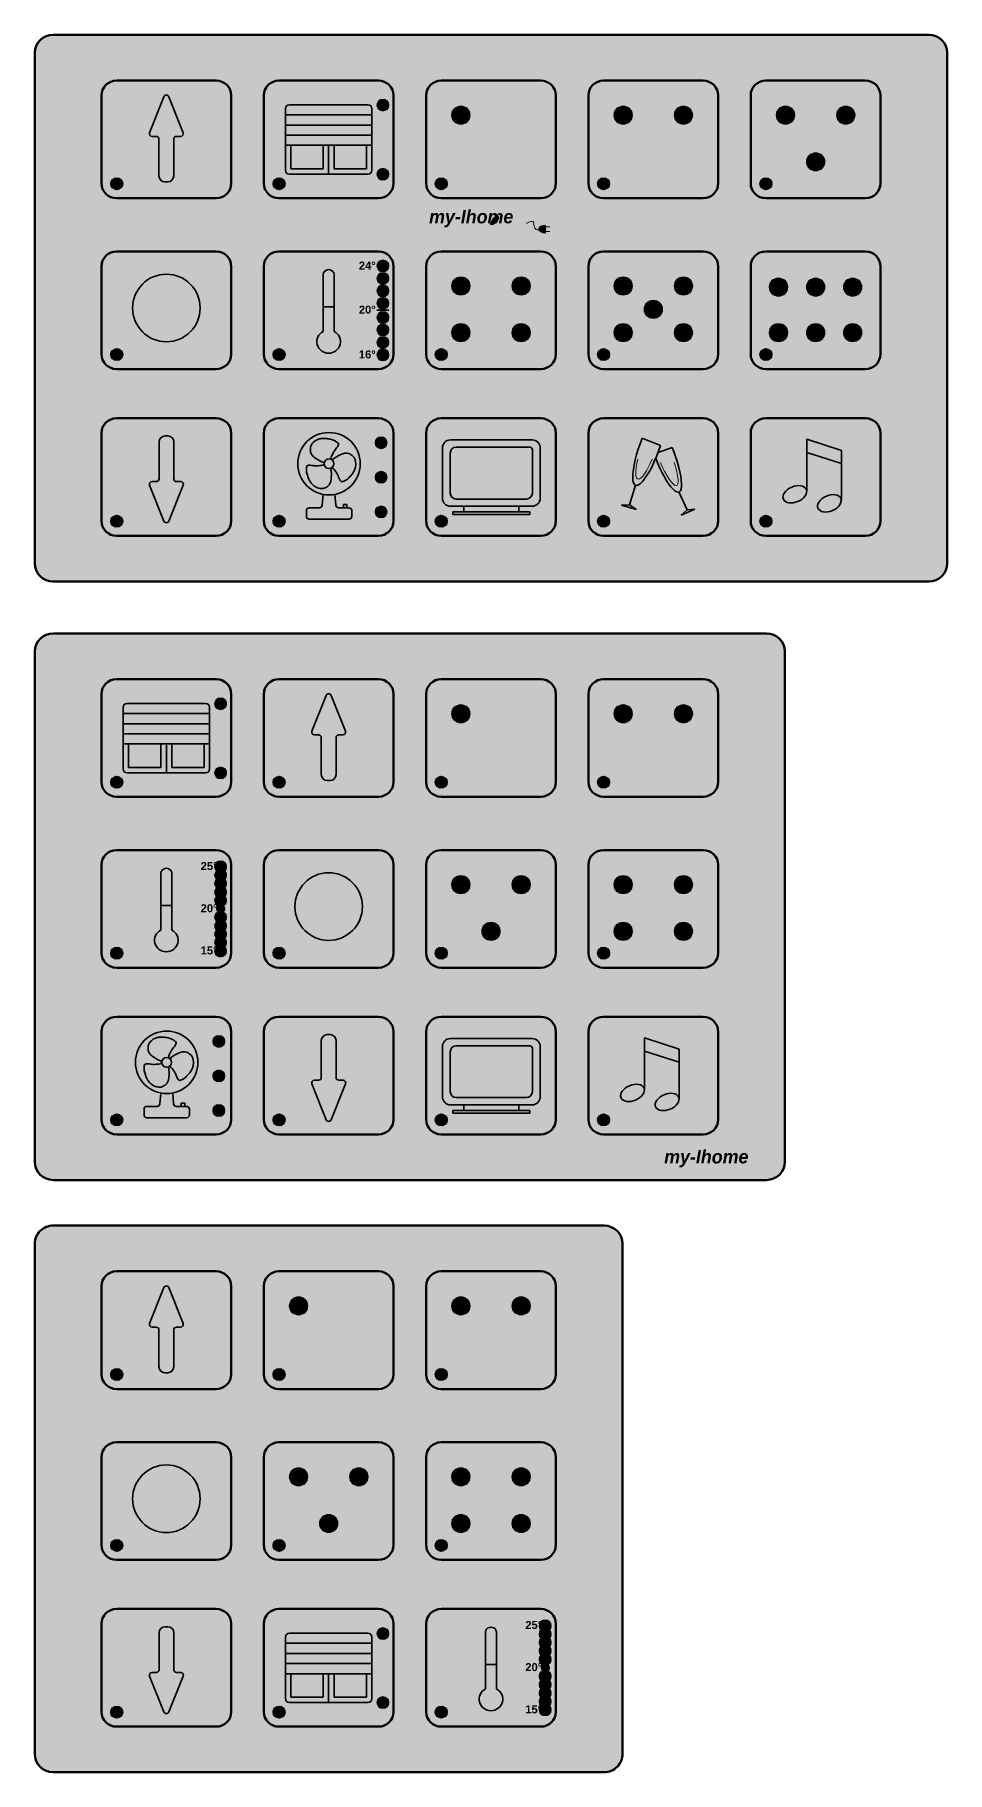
# Model space of a CAD drawing. Header units: centimetres. Extents: x 17.6 to 116.3, y -46.2 to 7.2.
# Drawn here: x 17.61 to 31.29, y -46.18 to -20.12 of the extents above; entities that cross this region are included whole.
import ezdxf

# ---------------------------------------------------------------- set-up
doc = ezdxf.new("R2010")
doc.units = ezdxf.units.CM
doc.header["$MEASUREMENT"] = 0
doc.layers.add('grafika koło', color=7, linetype='Continuous', lineweight=35, true_color=0xffffff)
doc.layers.add('LED_info', color=7, linetype='Continuous', lineweight=0, true_color=0xffffff)
doc.layers.add('kolor', color=7, linetype='Continuous')
doc.layers.add('Podświetlenie_klawiszy', color=5, linetype='Continuous')
doc.layers.add('Pole_Touch', color=7, linetype='Continuous', true_color=0xffffff)
doc.layers.add('ramka_zewnetrzna', color=7, linetype='Continuous', lineweight=50)
doc.layers.add('wymiary', color=1, linetype='Continuous', plot=False)
doc.layers.get('wymiary').off()

# ---------------------------------------------------------------- blocks, each defined once
blk = doc.blocks.new('Pole_Touch')
at = {"layer": 'Pole_Touch', "lineweight": 100}
blk.add_open_spline([(-0.028, 1.108), (-0.028, 1.108), (1.044, 1.108), (1.044, 1.108), (1.044, 1.108), (1.134, 1.108), (1.208, 1.034), (1.208, 0.944), (1.208, 0.944), (1.208, 0.944), (1.208, -0.019), (1.208, -0.019), (1.208, -0.019), (1.208, -0.109), (1.134, -0.183), (1.044, -0.183), (1.044, -0.183), (1.044, -0.183), (-0.028, -0.183), (-0.028, -0.183), (-0.028, -0.183), (-0.118, -0.183), (-0.192, -0.109), (-0.192, -0.019), (-0.192, -0.019), (-0.192, -0.019), (-0.192, 0.944), (-0.192, 0.944), (-0.192, 0.944), (-0.192, 1.034), (-0.118, 1.108), (-0.028, 1.108)], degree=3, knots=[0, 0, 0, 0, 0.111111, 0.111111, 0.111111, 0.111111, 0.222222, 0.222222, 0.222222, 0.222222, 0.333333, 0.333333, 0.333333, 0.333333, 0.444444, 0.444444, 0.444444, 0.444444, 0.555556, 0.555556, 0.555556, 0.555556, 0.666667, 0.666667, 0.666667, 0.666667, 0.777778, 0.777778, 0.777778, 0.777778, 1, 1, 1, 1], dxfattribs=at)
blk = doc.blocks.new('LED_1')
at = {"layer": 'Podświetlenie_klawiszy'}
blk.add_hatch(color=256, dxfattribs=at).paths.add_polyline_path([(0.09, 0, 1), (-0.09, 0, 1)])
blk.add_circle((0, 0), 0.09, dxfattribs=at)
blk = doc.blocks.new('grafika koło')
h = blk.add_hatch(color=256)
edge = h.paths.add_edge_path()
edge.add_ellipse((0, 0), major_axis=(0, 0.1), ratio=1, start_angle=0, end_angle=360)
at = {"layer": 'grafika koło', "lineweight": 0}
blk.add_ellipse((0, 0), major_axis=(0, 0.1), ratio=1, dxfattribs=at)
blk = doc.blocks.new('LED_info')
at = {"layer": 'LED_info'}
blk.add_hatch(color=256, dxfattribs=at).paths.add_polyline_path([(0.09, 0, 1), (-0.09, 0, 1)])
blk.add_circle((0, 0), 0.09, dxfattribs=at)
blk = doc.blocks.new('ramka2')
at = {"layer": 'kolor'}
h = blk.add_hatch(color=256, dxfattribs=at)
edge = h.paths.add_edge_path()
edge.add_line((0, 8.2), (-10.691, 8.2))
edge.add_ellipse((-10.691, 7.926), major_axis=(-0.278, 0), ratio=0.98339, start_angle=-90, end_angle=0)
edge.add_line((-10.969, 7.926), (-10.969, 0.274))
edge.add_ellipse((-10.691, 0.274), major_axis=(0.278, 0), ratio=0.98339, start_angle=180, end_angle=270)
edge.add_line((-10.691, 0), (0, 0))
edge.add_ellipse((0, 0.274), major_axis=(0.278, 0), ratio=0.98339, start_angle=270, end_angle=360)
edge.add_line((0.278, 0.274), (0.278, 7.926))
edge.add_ellipse((0, 7.926), major_axis=(-0.278, 0), ratio=0.98339, start_angle=180, end_angle=270)
at = {"layer": 'ramka_zewnetrzna'}
for p, q in [((0, 8.2), (-10.691, 8.2)), ((-10.969, 7.926), (-10.969, 0.274)), ((0.278, 0.274), (0.278, 7.926)), ((-10.691, 0), (0, 0))]:
    blk.add_line(p, q, dxfattribs=at)
for centre, major_axis, start_param, end_param in [((-10.691, 7.926), (-0.278, 0), -1.570796, 0), ((0, 7.926), (-0.278, 0), 3.141593, 4.712389), ((-10.691, 0.274), (0.278, 0), 3.141593, 4.712389), ((0, 0.274), (0.278, 0), 4.712389, 6.283185)]:
    blk.add_ellipse(centre, major_axis=major_axis, ratio=0.98339, start_param=start_param, end_param=end_param, dxfattribs=at)
blk = doc.blocks.new('ramka3')
at = {"layer": 'kolor'}
h = blk.add_hatch(color=256, dxfattribs=at)
edge = h.paths.add_edge_path()
edge.add_ellipse((-8.258, 7.926), major_axis=(0.278, 0), ratio=0.98339, start_angle=90, end_angle=180)
edge.add_line((-8.536, 7.926), (-8.536, 0.274))
edge.add_ellipse((-8.258, 0.274), major_axis=(-0.278, 0), ratio=0.98339, start_angle=0, end_angle=90)
edge.add_line((-8.258, 0), (0, 0))
edge.add_ellipse((0, 0.274), major_axis=(0.278, 0.001), ratio=0.983308, start_angle=269.8598, end_angle=360.6009)
edge.add_line((0.278, 0.277), (0.278, 7.926))
edge.add_ellipse((0, 7.926), major_axis=(-0.278, 0), ratio=0.98339, start_angle=180, end_angle=270)
edge.add_line((0, 8.2), (-8.258, 8.2))
at = {"layer": 'ramka_zewnetrzna'}
for p, q in [((0, 8.2), (-8.258, 8.2)), ((-8.536, 7.926), (-8.536, 0.274)), ((0.278, 0.277), (0.278, 7.93)), ((-8.258, 0), (0, 0))]:
    blk.add_line(p, q, dxfattribs=at)
for centre, major_axis, ratio, start_param, end_param in [((-8.258, 7.926), (0.278, 0), 0.98339, 1.570796, 3.141593), ((0, 7.926), (-0.278, 0), 0.98339, 3.141593, 4.712389), ((-8.258, 0.274), (-0.278, 0), 0.98339, 0, 1.570796), ((0, 0.274), (0.278, 0.001), 0.983308, 4.709942, 6.293673)]:
    blk.add_ellipse(centre, major_axis=major_axis, ratio=ratio, start_param=start_param, end_param=end_param, dxfattribs=at)
blk = doc.blocks.new('ramka1')
at = {"layer": 'kolor'}
h = blk.add_hatch(color=256, dxfattribs=at)
edge = h.paths.add_edge_path()
edge.add_ellipse((-13.403, 7.653), major_axis=(-0.278, 0), ratio=0.98339, start_angle=-90, end_angle=0)
edge.add_line((-13.681, 7.653), (-13.681, 0))
edge.add_ellipse((-13.403, 0), major_axis=(0.278, 0), ratio=0.98339, start_angle=180, end_angle=270)
edge.add_line((-13.403, -0.274), (-0.278, -0.274))
edge.add_ellipse((-0.278, 0), major_axis=(0.278, 0), ratio=0.98339, start_angle=270, end_angle=360)
edge.add_line((0, 0), (0, 7.653))
edge.add_ellipse((-0.278, 7.653), major_axis=(-0.278, 0), ratio=0.98339, start_angle=180, end_angle=270)
edge.add_line((-0.278, 7.926), (-13.403, 7.926))
at = {"layer": 'ramka_zewnetrzna'}
for p, q in [((-0.278, 7.926), (-13.403, 7.926)), ((-13.681, 7.653), (-13.681, 0)), ((0, 0), (0, 7.653)), ((-13.403, -0.274), (-0.278, -0.274))]:
    blk.add_line(p, q, dxfattribs=at)
for centre, major_axis, start_param, end_param in [((-13.403, 7.653), (-0.278, 0), -1.570796, 0), ((-0.278, 7.653), (-0.278, 0), 3.141593, 4.712389), ((-13.403, 0), (0.278, 0), 3.141593, 4.712389), ((-0.278, 0), (0.278, 0), 4.712389, 6.283185)]:
    blk.add_ellipse(centre, major_axis=major_axis, ratio=0.98339, start_param=start_param, end_param=end_param, dxfattribs=at)
blk = doc.blocks.new('kielich1')
at = {"layer": 'grafika koło', "lineweight": 0}
h = blk.add_hatch(color=256, dxfattribs=at)
edge = h.paths.add_edge_path()
edge.add_ellipse((0.144, 0.408), major_axis=(0.171, 0.468), ratio=0.219775, start_angle=115.836, end_angle=253.3352)
edge.add_line((0.194, 0.238), (-0.023, 0.238))
at = {"layer": 'grafika koło', "lineweight": 0, "extrusion": (0, 0, -1)}
blk.add_ellipse((0.144, 0.408), major_axis=(0.171, 0.468), ratio=0.219775, start_param=1.861652, end_param=4.261465, dxfattribs=at)
blk = doc.blocks.new('kielich2')
at = {"layer": 'grafika koło'}
h = blk.add_hatch(color=256, dxfattribs=at)
edge = h.paths.add_edge_path()
edge.add_ellipse((-0.128, 0.305), major_axis=(-0.173, 0.435), ratio=0.211563, start_angle=97.1934, end_angle=253.1603)
edge.add_line((0.011, 0.214), (-0.197, 0.214))
at = {"layer": 'grafika koło', "lineweight": 0, "extrusion": (0, 0, -1)}
blk.add_ellipse((-0.128, 0.305), major_axis=(-0.173, 0.435), ratio=0.211563, start_param=1.864705, end_param=4.58684, dxfattribs=at)
blk = doc.blocks.new('wtyczka')
at = {"lineweight": 0}
h = blk.add_hatch(color=7, dxfattribs=at)
edge = h.paths.add_edge_path()
edge.add_ellipse((0.056, 0.007), major_axis=(0.0717, -0.0001), ratio=0.58323, start_angle=91.5882, end_angle=268.474, ccw=False)
edge.add_line((0.054, 0.048), (0.054, -0.035))
at = {"layer": 'grafika koło', "lineweight": 0}
h = blk.add_hatch(color=256, dxfattribs=at)
edge = h.paths.add_edge_path()
edge.add_ellipse((0.07, 0.007), major_axis=(0.104, 0), ratio=0.58323, start_angle=91.5882, end_angle=268.474)
edge.add_line((0.067, -0.054), (0.067, 0.068))
edge = h.paths.add_edge_path(flags=16)
edge.add_ellipse((0.056, 0.007), major_axis=(0.0717, -0.0001), ratio=0.58323, start_angle=91.5882, end_angle=268.474, ccw=False)
edge.add_line((0.054, 0.048), (0.054, -0.035))
blk.add_line((0.054, 0.048), (0.054, -0.035), dxfattribs=at)
at = {"layer": 'grafika koło', "lineweight": 13}
blk.add_line((0.067, 0.068), (0.067, -0.054), dxfattribs=at)
at = {"layer": 'grafika koło', "lineweight": 20}
for p, q in [((0.067, 0.042), (0.131, 0.042)), ((0.067, -0.027), (0.131, -0.027))]:
    blk.add_line(p, q, dxfattribs=at)
at = {"layer": 'grafika koło', "lineweight": 13, "extrusion": (0, 0, -1)}
blk.add_ellipse((0.07, 0.007), major_axis=(0.104, 0), ratio=0.58323, start_param=1.597431, end_param=4.684669, dxfattribs=at)
at = {"layer": 'grafika koło', "lineweight": 0, "extrusion": (0, 0, -1)}
blk.add_ellipse((0.056, 0.007), major_axis=(0.0717, -0.0001), ratio=0.58323, start_param=1.597431, end_param=4.684669, dxfattribs=at)

msp = doc.modelspace()

# ---------------------------------------------------------------- hatches: boundary and pattern name
at = {"layer": 'grafika koło'}
h = msp.add_hatch(color=256, dxfattribs=at)
edge = h.paths.add_edge_path()
edge.add_line((21.92949, -24.20038), (21.92949, -24.56753))
edge.add_ellipse((22.01244, -24.72057), major_axis=(0.17635, 0), ratio=0.98339024, start_angle=118.057315, end_angle=421.942685)
edge.add_line((22.09539, -24.56753), (22.09539, -24.20038))
edge.add_line((22.09539, -24.20038), (21.92949, -24.20038))
h = msp.add_hatch(color=256, dxfattribs=at)
edge = h.paths.add_edge_path()
edge.add_line((19.49592, -33.17884), (19.49592, -33.54599))
edge.add_ellipse((19.57887, -33.69903), major_axis=(0.17635, 0), ratio=0.98339024, start_angle=118.057315, end_angle=421.942685)
edge.add_line((19.66182, -33.54599), (19.66182, -33.17884))
edge.add_line((19.66182, -33.17884), (19.49592, -33.17884))
h = msp.add_hatch(color=256, dxfattribs=at)
edge = h.paths.add_edge_path()
edge.add_ellipse((24.446, -45.0817), major_axis=(0.17635, 0), ratio=0.98339024, start_angle=118.057315, end_angle=421.942685)
edge.add_line((24.52895, -44.92865), (24.52895, -44.56151))
edge.add_line((24.52895, -44.56151), (24.36305, -44.56151))
edge.add_line((24.36305, -44.56151), (24.36305, -44.92865))
at = {"layer": 'LED_info'}
for points in [[(20.45451, -33.2285, 1), (20.32951, -33.2285, 1)], [(25.32164, -44.61117, 1), (25.19664, -44.61117, 1)]]:
    msp.add_hatch(color=256, dxfattribs=at).paths.add_polyline_path(points)
at = {"layer": 'Pole_Touch'}
msp.add_hatch(color=256, dxfattribs=at).paths.add_polyline_path([(24.51739, -22.84206), (24.48519, -22.86729), (24.4612, -22.90702), (24.44479, -22.94045), (24.44037, -22.96441), (24.4612, -22.97072), (24.48898, -22.96063), (24.5237, -22.93666), (24.54517, -22.90954), (24.5641, -22.86098), (24.55337, -22.83828), (24.53506, -22.82945), (24.5117, -22.84521)])

# ---------------------------------------------------------------- linework, layer by layer
at = {"layer": 'grafika koło'}
for p, q in [((21.36327, -22.14942), (21.36327, -21.22805)), ((21.36327, -21.31996), (22.6616, -21.31996)), ((21.42327, -21.16805), (22.6016, -21.16805)), ((22.6616, -21.22805), (22.6616, -22.14942)), ((21.36327, -21.47187), (22.6616, -21.47187)), ((21.36327, -21.62379), (22.6616, -21.62379)), ((21.36327, -21.7757), (22.6616, -21.7757)), ((21.44671, -21.7757), (21.44671, -22.12737)), ((21.929, -22.12737), (21.929, -21.7757)), ((22.01244, -21.7757), (21.97131, -21.7757)), ((22.01244, -22.20942), (22.01244, -21.7757)), ((22.01244, -21.7757), (22.05379, -21.7757)), ((22.09587, -21.7757), (22.09587, -22.12737)), ((22.57816, -22.12737), (22.57816, -21.7757)), ((21.44671, -22.12737), (21.929, -22.12737)), ((22.09587, -22.12737), (22.57816, -22.12737)), ((22.6016, -22.20942), (21.42327, -22.20942)), ((21.92949, -23.73159), (21.92949, -24.56753)), ((22.09539, -23.73159), (22.09539, -24.56753)), ((21.92949, -24.20038), (22.09539, -24.20038)), ((22.73723, -24.24898), (22.91553, -24.24898)), ((23.71819, -27.06917), (23.71819, -26.31422)), ((23.83819, -26.19422), (25.06383, -26.19422)), ((23.9249, -26.30209), (25.02712, -26.30209)), ((25.18383, -26.31422), (25.18383, -27.06917)), ((26.713, -26.16988), (26.98975, -26.27844)), ((26.95225, -26.38357), (27.16127, -26.30919)), ((23.8349, -26.9913), (23.8349, -26.39209)), ((25.06712, -26.34209), (25.06712, -26.9913)), ((21.92827, -27.01142), (21.91442, -27.17429)), ((22.10762, -27.01142), (22.12147, -27.17429)), ((24.97712, -27.0813), (23.9249, -27.0813)), ((26.61423, -26.87143), (26.52506, -27.17051)), ((27.26242, -26.97308), (27.3858, -27.24501)), ((21.67799, -27.25428), (21.67799, -27.34104)), ((21.87281, -27.21251), (21.71976, -27.21251)), ((22.16308, -27.21251), (22.31613, -27.21251)), ((22.28726, -27.16454), (22.23553, -27.16454)), ((22.23553, -27.16454), (22.23553, -27.21251)), ((22.28726, -27.21251), (22.28726, -27.16454)), ((22.3579, -27.25428), (22.3579, -27.34104)), ((25.06383, -27.18917), (23.83819, -27.18917)), ((23.87441, -27.3126), (23.87441, -27.27225)), ((23.87441, -27.27225), (25.02765, -27.27225)), ((25.02765, -27.3126), (23.87441, -27.3126)), ((24.04027, -27.18917), (24.04027, -27.27225)), ((24.86175, -27.18917), (24.04027, -27.18917)), ((24.04027, -27.27225), (24.86175, -27.27225)), ((24.86175, -27.27225), (24.86175, -27.18917)), ((25.02765, -27.27225), (25.02765, -27.3126)), ((26.52506, -27.17051), (26.40287, -27.17302)), ((26.62592, -27.23952), (26.40287, -27.17302)), ((26.52506, -27.17051), (26.62592, -27.23952)), ((27.50195, -27.23152), (27.29916, -27.32353)), ((27.3858, -27.24501), (27.29916, -27.32353)), ((27.3858, -27.24501), (27.50195, -27.23152)), ((21.71976, -27.3828), (22.02097, -27.3828)), ((22.31613, -27.3828), (22.01794, -27.3828)), ((18.92971, -31.12788), (18.92971, -30.20651)), ((18.98971, -30.14651), (20.16804, -30.14651)), ((20.22804, -30.20651), (20.22804, -31.12788)), ((18.92971, -30.29842), (20.22804, -30.29842)), ((18.92971, -30.45033), (20.22804, -30.45033)), ((18.92971, -30.60224), (20.22804, -30.60224)), ((18.92971, -30.75416), (20.22804, -30.75416)), ((19.01314, -30.75416), (19.01314, -31.10583)), ((19.49544, -31.10583), (19.49544, -30.75416)), ((19.57887, -30.75416), (19.53774, -30.75416)), ((19.57887, -31.18788), (19.57887, -30.75416)), ((19.57887, -30.75416), (19.62022, -30.75416)), ((19.66231, -30.75416), (19.66231, -31.10583)), ((20.1446, -31.10583), (20.1446, -30.75416)), ((20.16804, -31.18788), (18.98971, -31.18788)), ((19.01314, -31.10583), (19.49544, -31.10583)), ((19.66231, -31.10583), (20.1446, -31.10583)), ((19.49592, -32.71005), (19.49592, -33.54599)), ((19.66182, -32.71005), (19.66182, -33.54599)), ((19.49592, -33.17884), (19.66182, -33.17884)), ((23.83819, -35.17268), (25.06383, -35.17268)), ((23.71819, -36.04763), (23.71819, -35.29268)), ((23.8349, -35.96976), (23.8349, -35.37055)), ((23.9249, -35.28055), (25.02712, -35.28055)), ((25.06712, -35.32055), (25.06712, -35.96976)), ((25.18383, -35.29268), (25.18383, -36.04763)), ((19.43924, -36.19097), (19.28619, -36.19097)), ((19.4947, -35.98988), (19.48085, -36.15275)), ((19.67406, -35.98988), (19.68791, -36.15275)), ((19.72952, -36.19097), (19.88257, -36.19097)), ((19.8537, -36.143), (19.80197, -36.143)), ((19.80197, -36.143), (19.80197, -36.19097)), ((19.8537, -36.19097), (19.8537, -36.143)), ((25.06383, -36.16763), (23.83819, -36.16763)), ((24.97712, -36.05976), (23.9249, -36.05976)), ((24.04027, -36.16763), (24.04027, -36.25071)), ((24.86175, -36.16763), (24.04027, -36.16763)), ((24.86175, -36.25071), (24.86175, -36.16763)), ((19.24443, -36.23274), (19.24443, -36.3195)), ((19.28619, -36.36126), (19.5874, -36.36126)), ((19.88257, -36.36126), (19.58438, -36.36126)), ((19.92433, -36.23274), (19.92433, -36.3195)), ((23.87441, -36.29106), (23.87441, -36.25071)), ((23.87441, -36.25071), (25.02765, -36.25071)), ((25.02765, -36.29106), (23.87441, -36.29106)), ((24.04027, -36.25071), (24.86175, -36.25071)), ((25.02765, -36.25071), (25.02765, -36.29106)), ((25.42007, -41.91575), (25.42007, -42.44621)), ((21.36327, -45.07367), (21.36327, -44.1523)), ((21.36327, -44.24422), (22.6616, -44.24422)), ((21.42327, -44.0923), (22.6016, -44.0923)), ((22.6616, -44.1523), (22.6616, -45.07367)), ((24.36305, -44.09272), (24.36305, -44.92865)), ((24.52895, -44.09272), (24.52895, -44.92865)), ((21.36327, -44.39613), (22.6616, -44.39613)), ((21.36327, -44.54804), (22.6616, -44.54804)), ((24.36305, -44.56151), (24.52895, -44.56151)), ((21.36327, -44.69995), (22.6616, -44.69995)), ((21.44671, -44.69995), (21.44671, -45.05162)), ((21.929, -45.05162), (21.929, -44.69995)), ((22.01244, -44.69995), (21.97131, -44.69995)), ((22.01244, -45.13367), (22.01244, -44.69995)), ((22.01244, -44.69995), (22.05379, -44.69995)), ((22.09587, -44.69995), (22.09587, -45.05162)), ((22.57816, -45.05162), (22.57816, -44.69995)), ((21.44671, -45.05162), (21.929, -45.05162)), ((22.09587, -45.05162), (22.57816, -45.05162)), ((22.6016, -45.13367), (21.42327, -45.13367))]:
    msp.add_line(p, q, dxfattribs=at)
for points in [[(19.55816, -22.32563), (19.60002, -22.32563, 0.41421356), (19.69002, -22.23563), (19.69002, -21.68138, -0.41421356), (19.73002, -21.64138), (19.7935, -21.64138, 0.53004907), (19.83066, -21.58659), (19.61668, -21.04898, 0.67783673), (19.54237, -21.04893), (19.32762, -21.58658, 0.53044193), (19.36476, -21.64142), (19.42816, -21.64142, -0.41421356), (19.46816, -21.68142), (19.46816, -22.23563, 0.41421356)], [(19.60088, -26.13513), (19.55902, -26.13513, 0.41421356), (19.46902, -26.22513), (19.46902, -26.77937, -0.41421356), (19.42902, -26.81937), (19.36554, -26.81937, 0.53004907), (19.32838, -26.87416), (19.54235, -27.41177, 0.67783673), (19.61667, -27.41182), (19.83142, -26.87417, 0.53044193), (19.79427, -26.81934), (19.73088, -26.81934, -0.41421356), (19.69088, -26.77934), (19.69088, -26.22513, 0.41421356)], [(21.99173, -31.30408), (22.03359, -31.30408, 0.41421356), (22.12359, -31.21408), (22.12359, -30.65984, -0.41421356), (22.16359, -30.61984), (22.22706, -30.61984, 0.53004907), (22.26423, -30.56505), (22.05025, -30.02744, 0.67783673), (21.97594, -30.02739), (21.76118, -30.56504, 0.53044193), (21.79833, -30.61987), (21.86173, -30.61987, -0.41421356), (21.90173, -30.65987), (21.90173, -31.21408, 0.41421356)], [(22.03444, -35.11358), (21.99258, -35.11358, 0.41421356), (21.90258, -35.20358), (21.90258, -35.75783, -0.41421356), (21.86258, -35.79783), (21.79911, -35.79783, 0.53004907), (21.76194, -35.85262), (21.97592, -36.39023, 0.67783673), (22.05023, -36.39028), (22.26498, -35.85263, 0.53044193), (22.22784, -35.7978), (22.16444, -35.7978, -0.41421356), (22.12444, -35.7578), (22.12444, -35.20358, 0.41421356)], [(19.55816, -40.18597), (19.60002, -40.18597, 0.41421356), (19.69002, -40.09597), (19.69002, -39.54173, -0.41421356), (19.73002, -39.50173), (19.7935, -39.50173, 0.53004907), (19.83066, -39.44694), (19.61668, -38.90932, 0.67783673), (19.54237, -38.90928), (19.32762, -39.44693, 0.53044193), (19.36476, -39.50176), (19.42816, -39.50176, -0.41421356), (19.46816, -39.54176), (19.46816, -40.09597, 0.41421356)], [(19.60088, -43.99547), (19.55902, -43.99547, 0.41421356), (19.46902, -44.08547), (19.46902, -44.63971, -0.41421356), (19.42902, -44.67971), (19.36554, -44.67971, 0.53004907), (19.32838, -44.73451), (19.54235, -45.27212, 0.67783673), (19.61667, -45.27217), (19.83142, -44.73452, 0.53044193), (19.79427, -44.67968), (19.73088, -44.67968, -0.41421356), (19.69088, -44.63968), (19.69088, -44.08547, 0.41421356)]]:
    msp.add_lwpolyline(points, format="xyb", close=True, dxfattribs=at)
for centre, radius in [((22.01794, -26.55173), 0.46835), ((22.01794, -26.55173), 0.07347), ((19.58438, -35.53019), 0.46835), ((19.58438, -35.53019), 0.07347)]:
    msp.add_circle(centre, radius, dxfattribs=at)
for centre, radius, start, end in [((21.42327, -21.22805), 0.06, 90, 180), ((22.6016, -21.22805), 0.06, 0, 90), ((21.42327, -22.14942), 0.06, 180, 270), ((22.6016, -22.14942), 0.06, 270, 0), ((23.83819, -26.31422), 0.12, 90, 180), ((23.9249, -26.39209), 0.09, 90, 180), ((25.02712, -26.34209), 0.04, 0, 90), ((25.06383, -26.31422), 0.12, 0, 90), ((23.83819, -27.06917), 0.12, 180, 270), ((23.9249, -26.9913), 0.09, 180, 270), ((24.97712, -26.9913), 0.09, 270, 360), ((25.06383, -27.06917), 0.12, 270, 0), ((21.71976, -27.25428), 0.04176, 90, 180), ((21.71976, -27.34104), 0.04176, 180, 270), ((21.87281, -27.17075), 0.04176, 270, 355.139999), ((22.16308, -27.17075), 0.04176, 184.860001, 270), ((22.31613, -27.25428), 0.04176, 0, 90), ((22.31613, -27.34104), 0.04176, 270, 0), ((18.98971, -30.20651), 0.06, 90, 180), ((20.16804, -30.20651), 0.06, 0, 90), ((18.98971, -31.12788), 0.06, 180, 270), ((20.16804, -31.12788), 0.06, 270, 0), ((23.83819, -35.29268), 0.12, 90, 180), ((25.06383, -35.29268), 0.12, 0, 90), ((23.9249, -35.37055), 0.09, 90, 180), ((25.02712, -35.32055), 0.04, 0, 90), ((19.28619, -36.23274), 0.04176, 90, 180), ((19.43924, -36.14921), 0.04176, 270, 355.139999), ((19.72952, -36.14921), 0.04176, 184.860001, 270), ((19.88257, -36.23274), 0.04176, 0, 90), ((23.83819, -36.04763), 0.12, 180, 270), ((23.9249, -35.96976), 0.09, 180, 270), ((24.97712, -35.96976), 0.09, 270, 360), ((25.06383, -36.04763), 0.12, 270, 0), ((19.28619, -36.3195), 0.04176, 180, 270), ((19.88257, -36.3195), 0.04176, 270, 0), ((21.42327, -44.1523), 0.06, 90, 180), ((22.6016, -44.1523), 0.06, 0, 90), ((21.42327, -45.07367), 0.06, 180, 270), ((22.6016, -45.07367), 0.06, 270, 0)]:
    msp.add_arc(centre, radius, start, end, dxfattribs=at)
for centre in [(19.57943, -24.21534), (22.013, -33.1938), (19.57943, -42.07568)]:
    msp.add_ellipse(centre, major_axis=(0, 0.50654), ratio=0.9987438, dxfattribs=at)
for centre, major_axis, start_param, end_param in [((22.01244, -23.72234), (-0.08348, 0), 3.02865673, 6.39612123), ((22.01244, -24.72057), (0.17635, 0), 2.06048885, 7.36428911), ((19.57887, -32.7008), (-0.08348, 0), 3.02865673, 6.39612123), ((19.57887, -33.69903), (0.17635, 0), 2.06048885, 7.36428911), ((24.446, -44.08347), (-0.08348, 0), 3.02865673, 6.39612123), ((24.446, -45.0817), (0.17635, 0), 2.06048885, 7.36428911)]:
    msp.add_ellipse(centre, major_axis=major_axis, ratio=0.98339024, start_param=start_param, end_param=end_param, dxfattribs=at)
at = {"layer": 'grafika koło', "extrusion": (0, 0, -1)}
for centre, major_axis, ratio, start_param, end_param in [((26.82511, -26.29592), (0.21068, 0.57832), 0.24330761, 1.45227638, 4.84282212), ((27.05338, -26.42517), (-0.21095, 0.54983), 0.24330761, 1.45227638, 4.72362555), ((29.00234, -27.01014), (-0.17255, -0.07313), 0.6249384, 3.14159265, 9.42477796), ((29.52076, -27.1455), (-0.17255, -0.07313), 0.6249384, 3.14159265, 9.42477796), ((26.56878, -35.9886), (-0.17255, -0.07313), 0.6249384, 3.14159265, 9.42477796), ((27.0872, -36.12396), (-0.17255, -0.07313), 0.6249384, 3.14159265, 9.42477796)]:
    msp.add_ellipse(centre, major_axis=major_axis, ratio=ratio, start_param=start_param, end_param=end_param, dxfattribs=at)
at = {"layer": 'grafika koło'}
for points, knots in [([(21.94662, -26.53413), (21.91456, -26.53159), (21.85846, -26.49635), (21.79445, -26.45604), (21.75255, -26.41186), (21.73602, -26.36442), (21.73739, -26.3151), (21.74915, -26.26701), (21.78009, -26.2327), (21.81644, -26.20414), (21.86174, -26.18123), (21.91331, -26.17083), (21.97378, -26.17144), (22.0348, -26.18282), (22.09386, -26.2008), (22.13274, -26.22397), (22.17022, -26.255), (22.13958, -26.31002), (22.10101, -26.34814), (22.0708, -26.40864), (22.04665, -26.45119), (22.04892, -26.48116), (22.0486, -26.48486), (22.04859, -26.48496)], [0.0089184, 0.0089184, 0.0089184, 0.0089184, 0.1254537, 0.23014768, 0.28552794, 0.33965388, 0.40551879, 0.46108754, 0.51295583, 0.56746204, 0.62721234, 0.69326507, 0.75432865, 0.84323114, 0.91639801, 0.97191716, 1.01165519, 1.06976443, 1.15613792, 1.21868813, 1.31014939, 1.32349204, 1.32389182, 1.32389182, 1.32389182, 1.32389182]), ([(29.18186, -26.95837), (29.18186, -26.95837), (29.18186, -26.18396), (29.18186, -26.18396), (29.18186, -26.18396), (29.18186, -26.18396), (29.18186, -26.18396), (29.18186, -26.18396)], [0, 0, 0, 0, 0.33333333, 0.33333333, 0.33333333, 0.33333333, 1, 1, 1, 1]), ([(29.70028, -26.3522), (29.70028, -26.3522), (29.18186, -26.18396), (29.18186, -26.18396), (29.18186, -26.18396), (29.18186, -26.18396), (29.70028, -26.3522), (29.70028, -26.3522)], [0, 0, 0, 0, 0.33333333, 0.33333333, 0.33333333, 0.33333333, 1, 1, 1, 1]), ([(22.0397, -26.6219), (22.05407, -26.65067), (22.05285, -26.71691), (22.05138, -26.79254), (22.03518, -26.85124), (22.00309, -26.88988), (21.96014, -26.91417), (21.91289, -26.92894), (21.86753, -26.92015), (21.8243, -26.90376), (21.78129, -26.8768), (21.74576, -26.838), (21.71507, -26.7859), (21.6933, -26.72777), (21.67821, -26.66791), (21.67798, -26.62264), (21.6852, -26.57453), (21.74814, -26.57236), (21.8007, -26.58571), (21.86811, -26.58035), (21.91701, -26.57906), (21.94151, -26.56164), (21.94484, -26.56001), (21.94494, -26.55996)], [0.0089184, 0.0089184, 0.0089184, 0.0089184, 0.1254537, 0.23014768, 0.28552794, 0.33965388, 0.40551879, 0.46108754, 0.51295583, 0.56746204, 0.62721234, 0.69326507, 0.75432865, 0.84323114, 0.91639801, 0.97191716, 1.01165519, 1.06976443, 1.15613792, 1.21868813, 1.31014939, 1.32349204, 1.32389182, 1.32389182, 1.32389182, 1.32389182]), ([(22.06831, -26.49825), (22.08628, -26.47158), (22.14453, -26.44003), (22.21108, -26.40407), (22.27015, -26.38927), (22.31959, -26.39818), (22.36187, -26.42361), (22.39799, -26.45746), (22.41267, -26.50127), (22.41969, -26.54697), (22.4174, -26.59768), (22.40112, -26.6477), (22.37089, -26.70007), (22.331, -26.74763), (22.28633, -26.79024), (22.24704, -26.81273), (22.20161, -26.83014), (22.16874, -26.77641), (22.15447, -26.72409), (22.11662, -26.66806), (22.09142, -26.62613), (22.0642, -26.61338), (22.06114, -26.61129), (22.06105, -26.61123)], [0.0089184, 0.0089184, 0.0089184, 0.0089184, 0.1254537, 0.23014768, 0.28552794, 0.33965388, 0.40551879, 0.46108754, 0.51295583, 0.56746204, 0.62721234, 0.69326507, 0.75432865, 0.84323114, 0.91639801, 0.97191716, 1.01165519, 1.06976443, 1.15613792, 1.21868813, 1.31014939, 1.32349204, 1.32389182, 1.32389182, 1.32389182, 1.32389182]), ([(29.70028, -26.55043), (29.70028, -26.55043), (29.18186, -26.3822), (29.18186, -26.3822), (29.18186, -26.3822), (29.18186, -26.3822), (29.70028, -26.55043), (29.70028, -26.55043)], [0, 0, 0, 0, 0.33333333, 0.33333333, 0.33333333, 0.33333333, 1, 1, 1, 1]), ([(29.70028, -27.09373), (29.70028, -27.09373), (29.70028, -26.3522), (29.70028, -26.3522), (29.70028, -26.3522), (29.70028, -26.3522), (29.70028, -26.3522), (29.70028, -26.3522)], [0, 0, 0, 0, 0.33333333, 0.33333333, 0.33333333, 0.33333333, 1, 1, 1, 1]), ([(19.51305, -35.51259), (19.481, -35.51004), (19.4249, -35.47481), (19.36089, -35.4345), (19.31898, -35.39032), (19.30245, -35.34288), (19.30383, -35.29356), (19.31558, -35.24547), (19.34653, -35.21116), (19.38288, -35.1826), (19.42818, -35.15969), (19.47974, -35.14929), (19.54021, -35.1499), (19.60123, -35.16128), (19.66029, -35.17926), (19.69917, -35.20243), (19.73666, -35.23346), (19.70601, -35.28848), (19.66744, -35.3266), (19.63723, -35.3871), (19.61309, -35.42965), (19.61535, -35.45962), (19.61503, -35.46332), (19.61502, -35.46342)], [0.0089184, 0.0089184, 0.0089184, 0.0089184, 0.1254537, 0.23014768, 0.28552794, 0.33965388, 0.40551879, 0.46108754, 0.51295583, 0.56746204, 0.62721234, 0.69326507, 0.75432865, 0.84323114, 0.91639801, 0.97191716, 1.01165519, 1.06976443, 1.15613792, 1.21868813, 1.31014939, 1.32349204, 1.32389182, 1.32389182, 1.32389182, 1.32389182]), ([(26.7483, -35.93683), (26.7483, -35.93683), (26.7483, -35.16242), (26.7483, -35.16242), (26.7483, -35.16242), (26.7483, -35.16242), (26.7483, -35.16242), (26.7483, -35.16242)], [0, 0, 0, 0, 0.33333333, 0.33333333, 0.33333333, 0.33333333, 1, 1, 1, 1]), ([(27.26672, -35.33065), (27.26672, -35.33065), (26.7483, -35.16242), (26.7483, -35.16242), (26.7483, -35.16242), (26.7483, -35.16242), (27.26672, -35.33065), (27.26672, -35.33065)], [0, 0, 0, 0, 0.33333333, 0.33333333, 0.33333333, 0.33333333, 1, 1, 1, 1]), ([(19.63475, -35.47671), (19.65271, -35.45004), (19.71097, -35.41848), (19.77751, -35.38253), (19.83658, -35.36773), (19.88602, -35.37664), (19.92831, -35.40207), (19.96442, -35.43592), (19.97911, -35.47973), (19.98612, -35.52543), (19.98383, -35.57614), (19.96756, -35.62616), (19.93732, -35.67853), (19.89744, -35.72609), (19.85276, -35.7687), (19.81348, -35.79119), (19.76804, -35.8086), (19.73517, -35.75487), (19.72091, -35.70255), (19.68306, -35.64652), (19.65786, -35.60459), (19.63063, -35.59184), (19.62757, -35.58975), (19.62748, -35.58968)], [0.0089184, 0.0089184, 0.0089184, 0.0089184, 0.1254537, 0.23014768, 0.28552794, 0.33965388, 0.40551879, 0.46108754, 0.51295583, 0.56746204, 0.62721234, 0.69326507, 0.75432865, 0.84323114, 0.91639801, 0.97191716, 1.01165519, 1.06976443, 1.15613792, 1.21868813, 1.31014939, 1.32349204, 1.32389182, 1.32389182, 1.32389182, 1.32389182]), ([(27.26672, -35.52889), (27.26672, -35.52889), (26.7483, -35.36065), (26.7483, -35.36065), (26.7483, -35.36065), (26.7483, -35.36065), (27.26672, -35.52889), (27.26672, -35.52889)], [0, 0, 0, 0, 0.33333333, 0.33333333, 0.33333333, 0.33333333, 1, 1, 1, 1]), ([(27.26672, -36.07219), (27.26672, -36.07219), (27.26672, -35.33065), (27.26672, -35.33065), (27.26672, -35.33065), (27.26672, -35.33065), (27.26672, -35.33065), (27.26672, -35.33065)], [0, 0, 0, 0, 0.33333333, 0.33333333, 0.33333333, 0.33333333, 1, 1, 1, 1]), ([(19.60613, -35.60036), (19.6205, -35.62913), (19.61929, -35.69537), (19.61782, -35.771), (19.60162, -35.8297), (19.56952, -35.86834), (19.52657, -35.89263), (19.47932, -35.9074), (19.43396, -35.89861), (19.39073, -35.88222), (19.34772, -35.85526), (19.3122, -35.81646), (19.2815, -35.76436), (19.25974, -35.70623), (19.24465, -35.64637), (19.24441, -35.6011), (19.25163, -35.55298), (19.31457, -35.55082), (19.36714, -35.56417), (19.43455, -35.55881), (19.48345, -35.55752), (19.50795, -35.5401), (19.51128, -35.53847), (19.51138, -35.53842)], [0.0089184, 0.0089184, 0.0089184, 0.0089184, 0.1254537, 0.23014768, 0.28552794, 0.33965388, 0.40551879, 0.46108754, 0.51295583, 0.56746204, 0.62721234, 0.69326507, 0.75432865, 0.84323114, 0.91639801, 0.97191716, 1.01165519, 1.06976443, 1.15613792, 1.21868813, 1.31014939, 1.32349204, 1.32389182, 1.32389182, 1.32389182, 1.32389182])]:
    msp.add_open_spline(points, degree=3, knots=knots, dxfattribs=at)
at = {"layer": 'kolor', "color": 7, "lineweight": 18, "true_color": 0xffffff}
msp.add_open_spline([(24.97745, -22.9475), (24.97745, -22.9475), (25.09096, -22.88559), (25.0886, -22.97541), (25.09837, -22.99851), (25.11491, -23.0522), (25.22872, -23.03417), (25.22223, -23.03481), (25.22031, -23.03668)], degree=3, knots=[0.015285197, 0.015285197, 0.015285197, 0.015285197, 0.053156403, 0.117892301, 0.185436697, 0.246882371, 0.287637754, 0.314704729, 0.314704729, 0.314704729, 0.314704729], dxfattribs=at)
at = {"layer": 'LED_info'}
for centre in [(20.39201, -33.2285), (25.25914, -44.61117)]:
    msp.add_circle(centre, 0.0625, dxfattribs=at)
at = {"layer": 'Pole_Touch', "lineweight": 0}
msp.add_lwpolyline([(24.51739, -22.84206), (24.48519, -22.86729), (24.4612, -22.90702), (24.44479, -22.94045), (24.44037, -22.96441), (24.4612, -22.97072), (24.48898, -22.96063), (24.5237, -22.93666), (24.54517, -22.90954), (24.5641, -22.86098), (24.55337, -22.83828), (24.53506, -22.82945), (24.5117, -22.84521)], close=True, dxfattribs=at)

# ---------------------------------------------------------------- block references
at = {"xscale": 1.390608737494972, "yscale": 1.367511065347919, "zscale": 1.367511065347922}
for p in [(18.87301, -22.31921), (21.30657, -22.31921), (23.74014, -22.31921), (26.17371, -22.31921), (28.60727, -22.31921), (18.87301, -24.88234), (21.30657, -24.88234), (23.74014, -24.88234), (26.17371, -24.88234), (28.60727, -24.88234), (18.87301, -27.38312), (21.30657, -27.38312), (23.74014, -27.38312), (26.17371, -27.38312), (18.87301, -31.29767), (21.30657, -31.29767), (23.74014, -31.29767), (26.17371, -31.29767), (18.87301, -33.8608), (21.30657, -33.8608), (23.74014, -33.8608), (26.17371, -33.8608), (18.87301, -36.36158), (21.30657, -36.36158), (23.74014, -36.36158), (26.17371, -36.36158), (18.87301, -40.17956), (21.30657, -40.17956), (23.74014, -40.17956), (18.87301, -42.74269), (21.30657, -42.74269), (23.74014, -42.74269), (18.87301, -45.24347), (21.30657, -45.24347), (23.74014, -45.24347)]:
    msp.add_blockref('Pole_Touch', p, dxfattribs=at)
at = {"color": 5, "xscale": 1.390608737494972, "yscale": 1.367511065347919, "zscale": 1.367511065347922}
msp.add_blockref('Pole_Touch', (28.60727, -27.38312), dxfattribs=at)
msp.add_blockref('ramka2', (28.57551, -37.29586))
at = {"color": 5}
msp.add_blockref('ramka3', (26.14195, -46.17775), dxfattribs=at)
at = {"layer": 'grafika koło'}
msp.add_blockref('ramka1', (31.2872, -28.0439), dxfattribs=at)
at = {"layer": 'grafika koło', "xscale": 1.390608737494972, "yscale": 1.367511065347919, "zscale": 1.367511065347922}
for p in [(23.99469, -21.3229), (26.42826, -21.3229), (27.33216, -21.3229), (28.86183, -21.3229), (29.76572, -21.3229), (29.31377, -22.02302), (23.99469, -23.88603), (24.89859, -23.88603), (26.42826, -23.88603), (27.33216, -23.88603), (28.75753, -23.90239), (29.31377, -23.90239), (29.87001, -23.90239), (26.88021, -24.23609), (23.99469, -24.58614), (24.89859, -24.58614), (26.42826, -24.58614), (27.33216, -24.58614), (28.75753, -24.58614), (29.31377, -24.58614), (29.87001, -24.58614), (23.99469, -30.30136), (26.42826, -30.30136), (27.33216, -30.30136), (23.99469, -32.86449), (24.89859, -32.86449), (26.42826, -32.86449), (27.33216, -32.86449), (24.44664, -33.5646), (26.42826, -33.5646), (27.33216, -33.5646), (21.56113, -39.18325), (23.99469, -39.18325), (24.89859, -39.18325), (21.56113, -41.74637), (22.46503, -41.74637), (23.99469, -41.74637), (24.89859, -41.74637), (22.01308, -42.44649), (23.99469, -42.44649), (24.89859, -42.44649)]:
    msp.add_blockref('grafika koło', p, dxfattribs=at)
at = {"layer": 'kolor', "lineweight": 0}
msp.add_blockref('wtyczka', (25.19653, -23.03904), dxfattribs=at)
at = {"layer": 'LED_info'}
for p in [(22.82557, -21.17293), (22.82557, -22.20984), (18.8347, -22.35133), (21.26826, -22.35133), (23.70183, -22.35133), (26.13539, -22.35133), (28.56896, -22.35133), (22.82557, -23.5851), (22.82557, -23.77173), (22.82557, -23.95837), (22.82557, -24.14501), (22.82557, -24.35791), (22.82557, -24.54454), (22.82557, -24.73118), (18.8347, -24.91446), (21.26826, -24.91446), (22.82557, -24.91782), (23.70183, -24.91446), (26.13539, -24.91446), (28.56896, -24.91446), (22.79907, -26.23683), (22.79907, -26.75529), (18.8347, -27.41524), (21.26826, -27.41524), (22.79907, -27.27375), (23.70183, -27.41524), (26.13539, -27.41524), (28.56896, -27.41524), (20.39201, -30.15139), (18.8347, -31.32979), (20.39201, -31.1883), (21.26826, -31.32979), (23.70183, -31.32979), (26.13539, -31.32979), (20.39201, -32.59663), (20.39201, -32.723), (20.39201, -32.84937), (20.39201, -32.97575), (20.39201, -33.10212), (20.39201, -33.35487), (20.39201, -33.48125), (20.39201, -33.60762), (18.8347, -33.89292), (20.39201, -33.734), (20.39201, -33.86037), (21.26826, -33.89292), (23.70183, -33.89292), (26.13539, -33.89292), (20.3655, -35.21529), (20.3655, -35.73375), (20.3655, -36.25221), (18.8347, -36.39369), (21.26826, -36.39369), (23.70183, -36.39369), (26.13539, -36.39369), (18.8347, -40.21168), (21.26826, -40.21168), (23.70183, -40.21168), (18.8347, -42.7748), (21.26826, -42.7748), (23.70183, -42.7748), (22.82557, -44.09718), (25.25914, -43.97929), (25.25914, -44.10567), (25.25914, -44.23204), (25.25914, -44.35842), (25.25914, -44.48479), (25.25914, -44.73754), (25.25914, -44.86392), (22.82557, -45.13409), (25.25914, -44.99029), (25.25914, -45.11667), (18.8347, -45.27558), (21.26826, -45.27558), (23.70183, -45.27558), (25.25914, -45.24304)]:
    msp.add_blockref('LED_info', p, dxfattribs=at)
at = {"layer": 'Pole_Touch'}
for name, p in [('kielich1', (26.67205, -26.72177)), ('kielich2', (27.18472, -26.74849))]:
    msp.add_blockref(name, p, dxfattribs=at)
at = {"layer": 'wymiary'}
for p in [(18.8347, -22.35133), (21.26826, -22.35133), (23.70183, -22.35133), (26.13539, -22.35133), (28.56896, -22.35133), (18.8347, -24.91446), (21.26826, -24.91446), (23.70183, -24.91446), (26.13539, -24.91446), (28.56896, -24.91446), (18.8347, -27.41524), (21.26826, -27.41524), (23.70183, -27.41524), (26.13539, -27.41524), (28.56896, -27.41524), (18.8347, -31.32979), (21.26826, -31.32979), (23.70183, -31.32979), (26.13539, -31.32979), (18.8347, -33.89292), (21.26826, -33.89292), (23.70183, -33.89292), (26.13539, -33.89292), (18.8347, -36.39369), (21.26826, -36.39369), (23.70183, -36.39369), (26.13539, -36.39369), (18.8347, -40.21168), (21.26826, -40.21168), (23.70183, -40.21168), (18.8347, -42.7748), (21.26826, -42.7748), (23.70183, -42.7748), (18.8347, -45.27558), (21.26826, -45.27558), (23.70183, -45.27558)]:
    msp.add_blockref('LED_1', p, dxfattribs=at)

# ---------------------------------------------------------------- texts
at = {"layer": 'grafika koło', "lineweight": 30, "insert": (23.51836, -22.74587), "char_height": 0.2, "width": 3.1653202, "attachment_point": 1}
msp.add_mtext('{\\fBradley Hand ITC|b1|i1|c0|p66;my-Ihome}', dxfattribs=at)
at = {"layer": 'grafika koło', "attachment_point": 1}
for s, insert, char_height, width in [('{\\f@Arial Unicode MS|b1|i0|c238|p34;24%%D}', (22.46518, -23.51917), 0.12, 0.2267002), ('{\\f@Arial Unicode MS|b1|i0|c238|p34;20%%D}', (22.46518, -24.18011), 0.12, 0.2267002), ('{\\f@Arial Unicode MS|b1|i0|c238|p34;16%%D}', (22.46518, -24.85219), 0.12, 0.2267002), ('{\\f@Arial Unicode MS|b1|i0|c238|p34;25%%D}', (20.09334, -32.52576), 0.12, 0.2267002), ('{\\f@Arial Unicode MS|b1|i0|c238|p34;20%%D}', (20.09334, -33.15857), 0.12, 0.2267002), ('{\\f@Arial Unicode MS|b1|i0|c238|p34;15%%D}', (20.09334, -33.79161), 0.12, 0.2267002), ('{\\fBradley Hand ITC|b1|i1|c0|p66;my-Ihome}', (27.04314, -36.84551), 0.2, 3.1653202), ('{\\f@Arial Unicode MS|b1|i0|c238|p34;25%%D}', (24.96047, -43.90843), 0.12, 0.2267002), ('{\\f@Arial Unicode MS|b1|i0|c238|p34;20%%D}', (24.96047, -44.54123), 0.12, 0.2267002), ('{\\f@Arial Unicode MS|b1|i0|c238|p34;15%%D}', (24.96047, -45.17428), 0.12, 0.2267002)]:
    msp.add_mtext(s, dxfattribs=dict(at, insert=insert, char_height=char_height, width=width))

doc.saveas('drawing.dxf')
